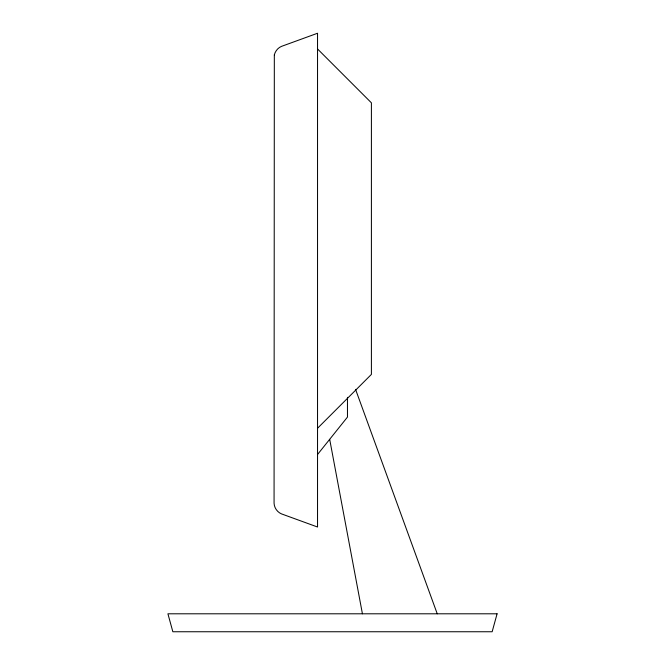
<?xml version="1.0" encoding="UTF-8"?>
<svg xmlns="http://www.w3.org/2000/svg" width="665" height="665" viewBox="0 0 665 665"><rect width="100%" height="100%" fill="white"/><g stroke="black" fill="none" stroke-linecap="round" stroke-linejoin="round"><path stroke-width="1" d="M317.538 454.494L347.463 417.088L347.463 397.346M317.538 428.26L371.403 374.395L371.403 102.826L317.538 48.961M355.551 389.358L437.238 613.795M329.69 439.349L362.425 613.795M274.329 54.879L274.071 503.23C274.246 507.827 277.288 512.175 281.553 513.912L317.538 527.013L317.538 33.25L281.553 46.351C277.937 47.805 275.293 51.139 274.329 54.879M497.088 613.795L492.15 631.75L172.85 631.75L167.913 613.795L497.088 613.795"/></g></svg>
